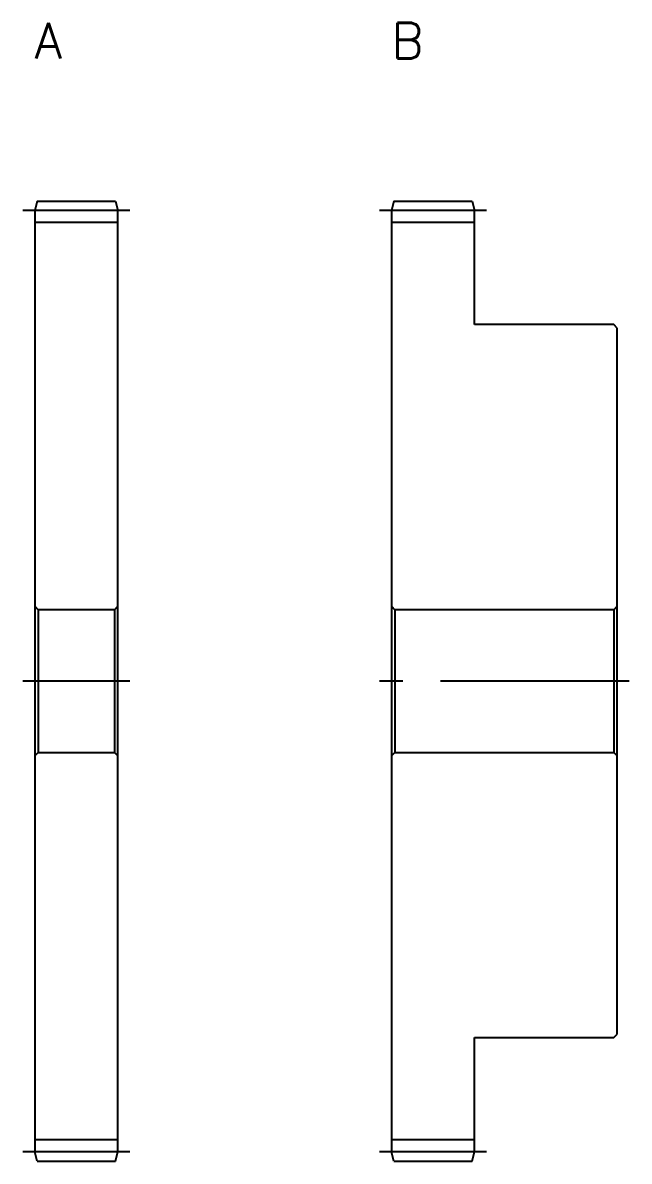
# Model space of a CAD drawing. Extents: x -1 to 151, y -13 to 106.
# Drawn here: x 99.8 to 150.8, y 10 to 105.8 of the extents above; entities that cross this region are included whole.
import ezdxf

# ---------------------------------------------------------------- set-up
doc = ezdxf.new("R2010")
doc.units = 0
doc.header["$LTSCALE"] = 0.5
doc.linetypes.add('CENTER', pattern=[50.8, 31.75, -6.35, 6.35, -6.35])
for name, color, linetype in [('MSM_CENTER', 1, 'CENTER'), ('MSM_CONTINUOUS', 7, 'CONTINUOUS'), ('MSM_PART_NUMBER', 7, 'CONTINUOUS')]:
    doc.layers.add(name, color=color, linetype=linetype)
doc.styles.get("Standard").update_dxf_attribs({"font": 'txt.shx', "height": 3, "bigfont": 'bigfont.shx'})

# ---------------------------------------------------------------- blocks, each defined once
blk = doc.blocks.new('*U5')
at = {"layer": 'MSM_PART_NUMBER'}
blk.add_text('A', height=3, dxfattribs=at).set_placement((100.8, 102.8))
blk = doc.blocks.new('*U6')
at = {"layer": 'MSM_PART_NUMBER'}
blk.add_text('B', height=3, dxfattribs=at).set_placement((130.8, 102.8))

msp = doc.modelspace()

# ---------------------------------------------------------------- linework, layer by layer
at = {"layer": 'MSM_CENTER'}
for p, q in [((108.8, 90), (99.8, 90)), ((138.8, 90), (129.8, 90)), ((108.8, 50.4), (99.8, 50.4)), ((150.8, 50.4), (129.8, 50.4)), ((108.8, 10.8), (99.8, 10.8)), ((138.8, 10.8), (129.8, 10.8))]:
    msp.add_line(p, q, dxfattribs=at)
at = {"layer": 'MSM_CONTINUOUS'}
for p, q in [((101.014, 90.8), (100.8, 90)), ((101.014, 90.8), (107.586, 90.8)), ((107.586, 90.8), (107.8, 90)), ((131.014, 90.8), (130.8, 90)), ((131.014, 90.8), (137.586, 90.8)), ((137.586, 90.8), (137.8, 90)), ((100.8, 90), (100.8, 10.8)), ((107.8, 10.8), (107.8, 90)), ((130.8, 90), (130.8, 10.8)), ((137.8, 80.4), (137.8, 90)), ((107.8, 89), (100.8, 89)), ((137.8, 89), (130.8, 89)), ((149.5, 80.4), (137.8, 80.4)), ((149.8, 80.1), (149.5, 80.4)), ((149.8, 20.7), (149.8, 80.1)), ((100.8, 56.7), (101.1, 56.4)), ((107.5, 56.4), (107.8, 56.7)), ((130.8, 56.7), (131.1, 56.4)), ((149.5, 56.4), (149.8, 56.7)), ((101.1, 56.4), (101.1, 44.4)), ((107.5, 56.4), (101.1, 56.4)), ((107.5, 56.4), (107.5, 44.4)), ((131.1, 56.4), (131.1, 44.4)), ((149.5, 56.4), (131.1, 56.4)), ((149.5, 56.4), (149.5, 44.4)), ((101.1, 44.4), (100.8, 44.1)), ((101.1, 44.4), (107.5, 44.4)), ((107.8, 44.1), (107.5, 44.4)), ((131.1, 44.4), (130.8, 44.1)), ((131.1, 44.4), (149.5, 44.4)), ((149.8, 44.1), (149.5, 44.4)), ((137.8, 10.8), (137.8, 20.4)), ((137.8, 20.4), (149.5, 20.4)), ((149.5, 20.4), (149.8, 20.7)), ((107.8, 11.8), (100.8, 11.8)), ((137.8, 11.8), (130.8, 11.8)), ((101.014, 10), (100.8, 10.8)), ((107.586, 10), (107.8, 10.8)), ((131.014, 10), (130.8, 10.8)), ((137.586, 10), (137.8, 10.8)), ((101.014, 10), (107.586, 10)), ((131.014, 10), (137.586, 10))]:
    msp.add_line(p, q, dxfattribs=at)

# ---------------------------------------------------------------- block references
for name in ['*U5', '*U6']:
    msp.add_blockref(name, (0, 0), dxfattribs=at)

doc.saveas('drawing.dxf')
